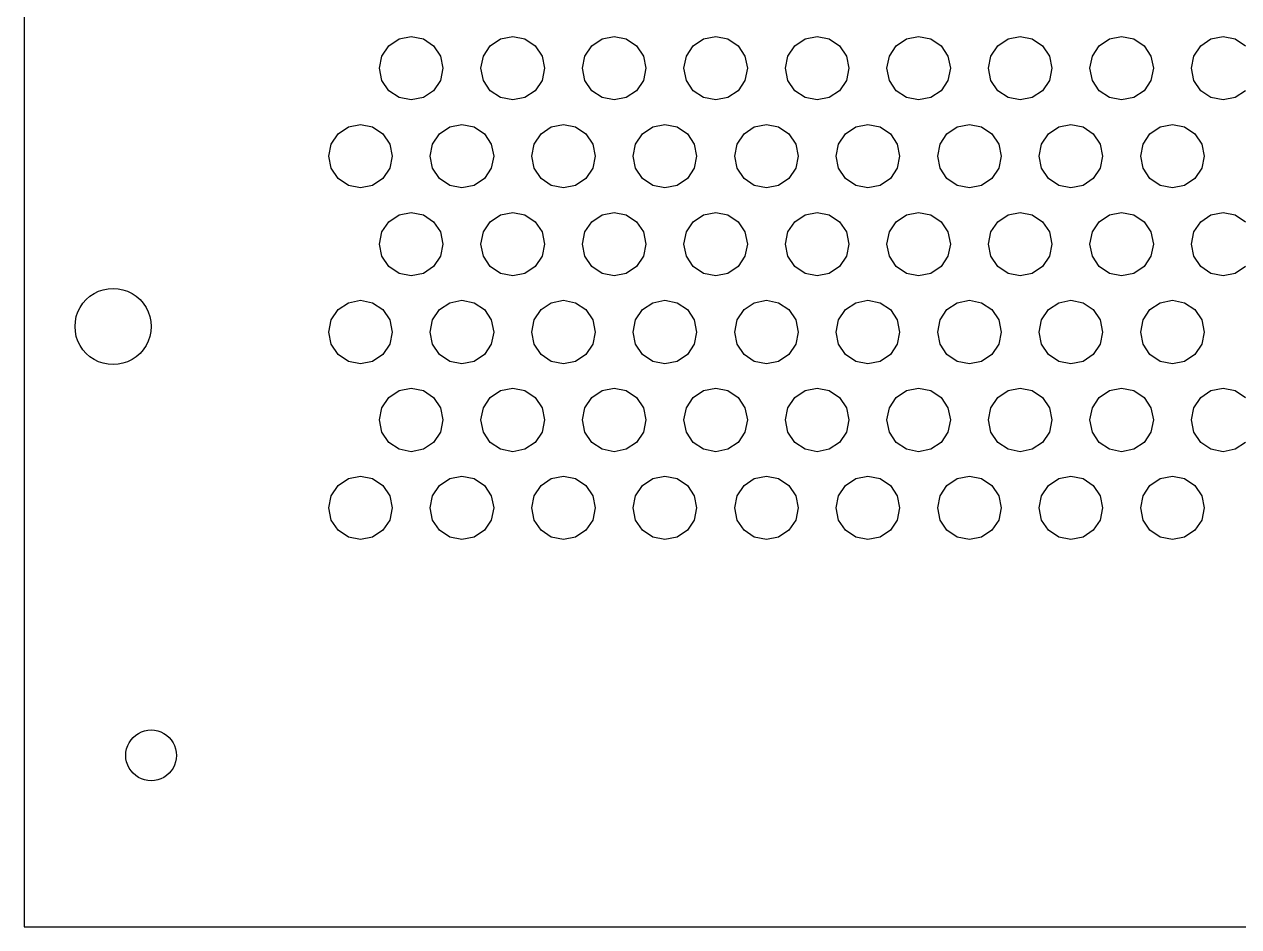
# Model space of a CAD drawing. Header units: metres. Extents: x 0 to 569, y 6 to 314.
# Drawn here: x 0 to 95.7, y 6 to 77.1 of the extents above; entities that cross this region are included whole.
import ezdxf

# ---------------------------------------------------------------- set-up
doc = ezdxf.new("R2010")
doc.units = ezdxf.units.M

msp = doc.modelspace()

# ---------------------------------------------------------------- linework, layer by layer
for p, q in [((0, 313.756), (0, 6)), ((28.7322, 75.4088), (29.5433, 75.9507)), ((29.5433, 75.9507), (30.5, 76.141)), ((30.5, 76.141), (31.4567, 75.9507)), ((31.4567, 75.9507), (32.2678, 75.4088)), ((36.7322, 75.4088), (37.5433, 75.9507)), ((37.5433, 75.9507), (38.5, 76.141)), ((38.5, 76.141), (39.4567, 75.9507)), ((39.4567, 75.9507), (40.2678, 75.4088)), ((44.7322, 75.4088), (45.5433, 75.9507)), ((45.5433, 75.9507), (46.5, 76.141)), ((46.5, 76.141), (47.4567, 75.9507)), ((47.4567, 75.9507), (48.2678, 75.4088)), ((52.7322, 75.4088), (53.5433, 75.9507)), ((53.5433, 75.9507), (54.5, 76.141)), ((54.5, 76.141), (55.4567, 75.9507)), ((55.4567, 75.9507), (56.2678, 75.4088)), ((60.7322, 75.4088), (61.5433, 75.9507)), ((61.5433, 75.9507), (62.5, 76.141)), ((62.5, 76.141), (63.4567, 75.9507)), ((63.4567, 75.9507), (64.2678, 75.4088)), ((68.7322, 75.4088), (69.5433, 75.9507)), ((69.5433, 75.9507), (70.5, 76.141)), ((70.5, 76.141), (71.4567, 75.9507)), ((71.4567, 75.9507), (72.2678, 75.4088)), ((76.7322, 75.4088), (77.5433, 75.9507)), ((77.5433, 75.9507), (78.5, 76.141)), ((78.5, 76.141), (79.4567, 75.9507)), ((79.4567, 75.9507), (80.2678, 75.4088)), ((84.7322, 75.4088), (85.5433, 75.9507)), ((85.5433, 75.9507), (86.5, 76.141)), ((86.5, 76.141), (87.4567, 75.9507)), ((87.4567, 75.9507), (88.2678, 75.4088)), ((92.7322, 75.4088), (93.5433, 75.9507)), ((93.5433, 75.9507), (94.5, 76.141)), ((94.5, 76.141), (95.4567, 75.9507)), ((95.4567, 75.9507), (96.2678, 75.4088)), ((28.1903, 74.5977), (28.7322, 75.4088)), ((32.2678, 75.4088), (32.8097, 74.5977)), ((36.1903, 74.5977), (36.7322, 75.4088)), ((40.2678, 75.4088), (40.8097, 74.5977)), ((44.1903, 74.5977), (44.7322, 75.4088)), ((48.2678, 75.4088), (48.8097, 74.5977)), ((52.1903, 74.5977), (52.7322, 75.4088)), ((56.2678, 75.4088), (56.8097, 74.5977)), ((60.1903, 74.5977), (60.7322, 75.4088)), ((64.2678, 75.4088), (64.8097, 74.5977)), ((68.1903, 74.5977), (68.7322, 75.4088)), ((72.2678, 75.4088), (72.8097, 74.5977)), ((76.1903, 74.5977), (76.7322, 75.4088)), ((80.2678, 75.4088), (80.8097, 74.5977)), ((84.1903, 74.5977), (84.7322, 75.4088)), ((88.2678, 75.4088), (88.8097, 74.5977)), ((92.1903, 74.5977), (92.7322, 75.4088)), ((28, 73.641), (28.1903, 74.5977)), ((32.8097, 74.5977), (33, 73.641)), ((36, 73.641), (36.1903, 74.5977)), ((40.8097, 74.5977), (41, 73.641)), ((44, 73.641), (44.1903, 74.5977)), ((48.8097, 74.5977), (49, 73.641)), ((52, 73.641), (52.1903, 74.5977)), ((56.8097, 74.5977), (57, 73.641)), ((60, 73.641), (60.1903, 74.5977)), ((64.8097, 74.5977), (65, 73.641)), ((68, 73.641), (68.1903, 74.5977)), ((72.8097, 74.5977), (73, 73.641)), ((76, 73.641), (76.1903, 74.5977)), ((80.8097, 74.5977), (81, 73.641)), ((84, 73.641), (84.1903, 74.5977)), ((88.8097, 74.5977), (89, 73.641)), ((92, 73.641), (92.1903, 74.5977)), ((28.1903, 72.6843), (28, 73.641)), ((33, 73.641), (32.8097, 72.6843)), ((36.1903, 72.6843), (36, 73.641)), ((41, 73.641), (40.8097, 72.6843)), ((44.1903, 72.6843), (44, 73.641)), ((49, 73.641), (48.8097, 72.6843)), ((52.1903, 72.6843), (52, 73.641)), ((57, 73.641), (56.8097, 72.6843)), ((60.1903, 72.6843), (60, 73.641)), ((65, 73.641), (64.8097, 72.6843)), ((68.1903, 72.6843), (68, 73.641)), ((73, 73.641), (72.8097, 72.6843)), ((76.1903, 72.6843), (76, 73.641)), ((81, 73.641), (80.8097, 72.6843)), ((84.1903, 72.6843), (84, 73.641)), ((89, 73.641), (88.8097, 72.6843)), ((92.1903, 72.6843), (92, 73.641)), ((28.7322, 71.8732), (28.1903, 72.6843)), ((29.5433, 71.3313), (28.7322, 71.8732)), ((32.2678, 71.8732), (31.4567, 71.3313)), ((32.8097, 72.6843), (32.2678, 71.8732)), ((36.7322, 71.8732), (36.1903, 72.6843)), ((37.5433, 71.3313), (36.7322, 71.8732)), ((40.2678, 71.8732), (39.4567, 71.3313)), ((40.8097, 72.6843), (40.2678, 71.8732)), ((44.7322, 71.8732), (44.1903, 72.6843)), ((45.5433, 71.3313), (44.7322, 71.8732)), ((48.2678, 71.8732), (47.4567, 71.3313)), ((48.8097, 72.6843), (48.2678, 71.8732)), ((52.7322, 71.8732), (52.1903, 72.6843)), ((53.5433, 71.3313), (52.7322, 71.8732)), ((56.2678, 71.8732), (55.4567, 71.3313)), ((56.8097, 72.6843), (56.2678, 71.8732)), ((60.7322, 71.8732), (60.1903, 72.6843)), ((61.5433, 71.3313), (60.7322, 71.8732)), ((64.2678, 71.8732), (63.4567, 71.3313)), ((64.8097, 72.6843), (64.2678, 71.8732)), ((68.7322, 71.8732), (68.1903, 72.6843)), ((69.5433, 71.3313), (68.7322, 71.8732)), ((72.2678, 71.8732), (71.4567, 71.3313)), ((72.8097, 72.6843), (72.2678, 71.8732)), ((76.7322, 71.8732), (76.1903, 72.6843)), ((77.5433, 71.3313), (76.7322, 71.8732)), ((80.2678, 71.8732), (79.4567, 71.3313)), ((80.8097, 72.6843), (80.2678, 71.8732)), ((84.7322, 71.8732), (84.1903, 72.6843)), ((85.5433, 71.3313), (84.7322, 71.8732)), ((88.2678, 71.8732), (87.4567, 71.3313)), ((88.8097, 72.6843), (88.2678, 71.8732)), ((92.7322, 71.8732), (92.1903, 72.6843)), ((93.5433, 71.3313), (92.7322, 71.8732)), ((96.2678, 71.8732), (95.4567, 71.3313)), ((30.5, 71.141), (29.5433, 71.3313)), ((31.4567, 71.3313), (30.5, 71.141)), ((38.5, 71.141), (37.5433, 71.3313)), ((39.4567, 71.3313), (38.5, 71.141)), ((46.5, 71.141), (45.5433, 71.3313)), ((47.4567, 71.3313), (46.5, 71.141)), ((54.5, 71.141), (53.5433, 71.3313)), ((55.4567, 71.3313), (54.5, 71.141)), ((62.5, 71.141), (61.5433, 71.3313)), ((63.4567, 71.3313), (62.5, 71.141)), ((70.5, 71.141), (69.5433, 71.3313)), ((71.4567, 71.3313), (70.5, 71.141)), ((78.5, 71.141), (77.5433, 71.3313)), ((79.4567, 71.3313), (78.5, 71.141)), ((86.5, 71.141), (85.5433, 71.3313)), ((87.4567, 71.3313), (86.5, 71.141)), ((94.5, 71.141), (93.5433, 71.3313)), ((95.4567, 71.3313), (94.5, 71.141)), ((24.7322, 68.4806), (25.5433, 69.0225)), ((25.5433, 69.0225), (26.5, 69.2128)), ((26.5, 69.2128), (27.4567, 69.0225)), ((27.4567, 69.0225), (28.2678, 68.4806)), ((32.7322, 68.4806), (33.5433, 69.0225)), ((33.5433, 69.0225), (34.5, 69.2128)), ((34.5, 69.2128), (35.4567, 69.0225)), ((35.4567, 69.0225), (36.2678, 68.4806)), ((40.7322, 68.4806), (41.5433, 69.0225)), ((41.5433, 69.0225), (42.5, 69.2128)), ((42.5, 69.2128), (43.4567, 69.0225)), ((43.4567, 69.0225), (44.2678, 68.4806)), ((48.7322, 68.4806), (49.5433, 69.0225)), ((49.5433, 69.0225), (50.5, 69.2128)), ((50.5, 69.2128), (51.4567, 69.0225)), ((51.4567, 69.0225), (52.2678, 68.4806)), ((56.7322, 68.4806), (57.5433, 69.0225)), ((57.5433, 69.0225), (58.5, 69.2128)), ((58.5, 69.2128), (59.4567, 69.0225)), ((59.4567, 69.0225), (60.2678, 68.4806)), ((64.7322, 68.4806), (65.5433, 69.0225)), ((65.5433, 69.0225), (66.5, 69.2128)), ((66.5, 69.2128), (67.4567, 69.0225)), ((67.4567, 69.0225), (68.2678, 68.4806)), ((72.7322, 68.4806), (73.5433, 69.0225)), ((73.5433, 69.0225), (74.5, 69.2128)), ((74.5, 69.2128), (75.4567, 69.0225)), ((75.4567, 69.0225), (76.2678, 68.4806)), ((80.7322, 68.4806), (81.5433, 69.0225)), ((81.5433, 69.0225), (82.5, 69.2128)), ((82.5, 69.2128), (83.4567, 69.0225)), ((83.4567, 69.0225), (84.2678, 68.4806)), ((88.7322, 68.4806), (89.5433, 69.0225)), ((89.5433, 69.0225), (90.5, 69.2128)), ((90.5, 69.2128), (91.4567, 69.0225)), ((91.4567, 69.0225), (92.2678, 68.4806)), ((24.1903, 67.6695), (24.7322, 68.4806)), ((28.2678, 68.4806), (28.8097, 67.6695)), ((32.1903, 67.6695), (32.7322, 68.4806)), ((36.2678, 68.4806), (36.8097, 67.6695)), ((40.1903, 67.6695), (40.7322, 68.4806)), ((44.2678, 68.4806), (44.8097, 67.6695)), ((48.1903, 67.6695), (48.7322, 68.4806)), ((52.2678, 68.4806), (52.8097, 67.6695)), ((56.1903, 67.6695), (56.7322, 68.4806)), ((60.2678, 68.4806), (60.8097, 67.6695)), ((64.1903, 67.6695), (64.7322, 68.4806)), ((68.2678, 68.4806), (68.8097, 67.6695)), ((72.1903, 67.6695), (72.7322, 68.4806)), ((76.2678, 68.4806), (76.8097, 67.6695)), ((80.1903, 67.6695), (80.7322, 68.4806)), ((84.2678, 68.4806), (84.8097, 67.6695)), ((88.1903, 67.6695), (88.7322, 68.4806)), ((92.2678, 68.4806), (92.8097, 67.6695)), ((24, 66.7128), (24.1903, 67.6695)), ((28.8097, 67.6695), (29, 66.7128)), ((32, 66.7128), (32.1903, 67.6695)), ((36.8097, 67.6695), (37, 66.7128)), ((40, 66.7128), (40.1903, 67.6695)), ((44.8097, 67.6695), (45, 66.7128)), ((48, 66.7128), (48.1903, 67.6695)), ((52.8097, 67.6695), (53, 66.7128)), ((56, 66.7128), (56.1903, 67.6695)), ((60.8097, 67.6695), (61, 66.7128)), ((64, 66.7128), (64.1903, 67.6695)), ((68.8097, 67.6695), (69, 66.7128)), ((72, 66.7128), (72.1903, 67.6695)), ((76.8097, 67.6695), (77, 66.7128)), ((80, 66.7128), (80.1903, 67.6695)), ((84.8097, 67.6695), (85, 66.7128)), ((88, 66.7128), (88.1903, 67.6695)), ((92.8097, 67.6695), (93, 66.7128)), ((24.1903, 65.7561), (24, 66.7128)), ((29, 66.7128), (28.8097, 65.7561)), ((32.1903, 65.7561), (32, 66.7128)), ((37, 66.7128), (36.8097, 65.7561)), ((40.1903, 65.7561), (40, 66.7128)), ((45, 66.7128), (44.8097, 65.7561)), ((48.1903, 65.7561), (48, 66.7128)), ((53, 66.7128), (52.8097, 65.7561)), ((56.1903, 65.7561), (56, 66.7128)), ((61, 66.7128), (60.8097, 65.7561)), ((64.1903, 65.7561), (64, 66.7128)), ((69, 66.7128), (68.8097, 65.7561)), ((72.1903, 65.7561), (72, 66.7128)), ((77, 66.7128), (76.8097, 65.7561)), ((80.1903, 65.7561), (80, 66.7128)), ((85, 66.7128), (84.8097, 65.7561)), ((88.1903, 65.7561), (88, 66.7128)), ((93, 66.7128), (92.8097, 65.7561)), ((24.7322, 64.945), (24.1903, 65.7561)), ((28.8097, 65.7561), (28.2678, 64.945)), ((32.7322, 64.945), (32.1903, 65.7561)), ((36.8097, 65.7561), (36.2678, 64.945)), ((40.7322, 64.945), (40.1903, 65.7561)), ((44.8097, 65.7561), (44.2678, 64.945)), ((48.7322, 64.945), (48.1903, 65.7561)), ((52.8097, 65.7561), (52.2678, 64.945)), ((56.7322, 64.945), (56.1903, 65.7561)), ((60.8097, 65.7561), (60.2678, 64.945)), ((64.7322, 64.945), (64.1903, 65.7561)), ((68.8097, 65.7561), (68.2678, 64.945)), ((72.7322, 64.945), (72.1903, 65.7561)), ((76.8097, 65.7561), (76.2678, 64.945)), ((80.7322, 64.945), (80.1903, 65.7561)), ((84.8097, 65.7561), (84.2678, 64.945)), ((88.7322, 64.945), (88.1903, 65.7561)), ((92.8097, 65.7561), (92.2678, 64.945)), ((25.5433, 64.4031), (24.7322, 64.945)), ((26.5, 64.2128), (25.5433, 64.4031)), ((27.4567, 64.4031), (26.5, 64.2128)), ((28.2678, 64.945), (27.4567, 64.4031)), ((33.5433, 64.4031), (32.7322, 64.945)), ((34.5, 64.2128), (33.5433, 64.4031)), ((35.4567, 64.4031), (34.5, 64.2128)), ((36.2678, 64.945), (35.4567, 64.4031)), ((41.5433, 64.4031), (40.7322, 64.945)), ((42.5, 64.2128), (41.5433, 64.4031)), ((43.4567, 64.4031), (42.5, 64.2128)), ((44.2678, 64.945), (43.4567, 64.4031)), ((49.5433, 64.4031), (48.7322, 64.945)), ((50.5, 64.2128), (49.5433, 64.4031)), ((51.4567, 64.4031), (50.5, 64.2128)), ((52.2678, 64.945), (51.4567, 64.4031)), ((57.5433, 64.4031), (56.7322, 64.945)), ((58.5, 64.2128), (57.5433, 64.4031)), ((59.4567, 64.4031), (58.5, 64.2128)), ((60.2678, 64.945), (59.4567, 64.4031)), ((65.5433, 64.4031), (64.7322, 64.945)), ((66.5, 64.2128), (65.5433, 64.4031)), ((67.4567, 64.4031), (66.5, 64.2128)), ((68.2678, 64.945), (67.4567, 64.4031)), ((73.5433, 64.4031), (72.7322, 64.945)), ((74.5, 64.2128), (73.5433, 64.4031)), ((75.4567, 64.4031), (74.5, 64.2128)), ((76.2678, 64.945), (75.4567, 64.4031)), ((81.5433, 64.4031), (80.7322, 64.945)), ((82.5, 64.2128), (81.5433, 64.4031)), ((83.4567, 64.4031), (82.5, 64.2128)), ((84.2678, 64.945), (83.4567, 64.4031)), ((89.5433, 64.4031), (88.7322, 64.945)), ((90.5, 64.2128), (89.5433, 64.4031)), ((91.4567, 64.4031), (90.5, 64.2128)), ((92.2678, 64.945), (91.4567, 64.4031)), ((29.5433, 62.0943), (30.5, 62.2846)), ((30.5, 62.2846), (31.4567, 62.0943)), ((37.5433, 62.0943), (38.5, 62.2846)), ((38.5, 62.2846), (39.4567, 62.0943)), ((45.5433, 62.0943), (46.5, 62.2846)), ((46.5, 62.2846), (47.4567, 62.0943)), ((53.5433, 62.0943), (54.5, 62.2846)), ((54.5, 62.2846), (55.4567, 62.0943)), ((61.5433, 62.0943), (62.5, 62.2846)), ((62.5, 62.2846), (63.4567, 62.0943)), ((69.5433, 62.0943), (70.5, 62.2846)), ((70.5, 62.2846), (71.4567, 62.0943)), ((77.5433, 62.0943), (78.5, 62.2846)), ((78.5, 62.2846), (79.4567, 62.0943)), ((85.5433, 62.0943), (86.5, 62.2846)), ((86.5, 62.2846), (87.4567, 62.0943)), ((93.5433, 62.0943), (94.5, 62.2846)), ((94.5, 62.2846), (95.4567, 62.0943)), ((28.1903, 60.7413), (28.7322, 61.5524)), ((28.7322, 61.5524), (29.5433, 62.0943)), ((31.4567, 62.0943), (32.2678, 61.5524)), ((32.2678, 61.5524), (32.8097, 60.7413)), ((36.1903, 60.7413), (36.7322, 61.5524)), ((36.7322, 61.5524), (37.5433, 62.0943)), ((39.4567, 62.0943), (40.2678, 61.5524)), ((40.2678, 61.5524), (40.8097, 60.7413)), ((44.1903, 60.7413), (44.7322, 61.5524)), ((44.7322, 61.5524), (45.5433, 62.0943)), ((47.4567, 62.0943), (48.2678, 61.5524)), ((48.2678, 61.5524), (48.8097, 60.7413)), ((52.1903, 60.7413), (52.7322, 61.5524)), ((52.7322, 61.5524), (53.5433, 62.0943)), ((55.4567, 62.0943), (56.2678, 61.5524)), ((56.2678, 61.5524), (56.8097, 60.7413)), ((60.1903, 60.7413), (60.7322, 61.5524)), ((60.7322, 61.5524), (61.5433, 62.0943)), ((63.4567, 62.0943), (64.2678, 61.5524)), ((64.2678, 61.5524), (64.8097, 60.7413)), ((68.1903, 60.7413), (68.7322, 61.5524)), ((68.7322, 61.5524), (69.5433, 62.0943)), ((71.4567, 62.0943), (72.2678, 61.5524)), ((72.2678, 61.5524), (72.8097, 60.7413)), ((76.1903, 60.7413), (76.7322, 61.5524)), ((76.7322, 61.5524), (77.5433, 62.0943)), ((79.4567, 62.0943), (80.2678, 61.5524)), ((80.2678, 61.5524), (80.8097, 60.7413)), ((84.1903, 60.7413), (84.7322, 61.5524)), ((84.7322, 61.5524), (85.5433, 62.0943)), ((87.4567, 62.0943), (88.2678, 61.5524)), ((88.2678, 61.5524), (88.8097, 60.7413)), ((92.1903, 60.7413), (92.7322, 61.5524)), ((92.7322, 61.5524), (93.5433, 62.0943)), ((95.4567, 62.0943), (96.2678, 61.5524)), ((28, 59.7846), (28.1903, 60.7413)), ((32.8097, 60.7413), (33, 59.7846)), ((36, 59.7846), (36.1903, 60.7413)), ((40.8097, 60.7413), (41, 59.7846)), ((44, 59.7846), (44.1903, 60.7413)), ((48.8097, 60.7413), (49, 59.7846)), ((52, 59.7846), (52.1903, 60.7413)), ((56.8097, 60.7413), (57, 59.7846)), ((60, 59.7846), (60.1903, 60.7413)), ((64.8097, 60.7413), (65, 59.7846)), ((68, 59.7846), (68.1903, 60.7413)), ((72.8097, 60.7413), (73, 59.7846)), ((76, 59.7846), (76.1903, 60.7413)), ((80.8097, 60.7413), (81, 59.7846)), ((84, 59.7846), (84.1903, 60.7413)), ((88.8097, 60.7413), (89, 59.7846)), ((92, 59.7846), (92.1903, 60.7413)), ((28.1903, 58.8279), (28, 59.7846)), ((33, 59.7846), (32.8097, 58.8279)), ((36.1903, 58.8279), (36, 59.7846)), ((41, 59.7846), (40.8097, 58.8279)), ((44.1903, 58.8279), (44, 59.7846)), ((49, 59.7846), (48.8097, 58.8279)), ((52.1903, 58.8279), (52, 59.7846)), ((57, 59.7846), (56.8097, 58.8279)), ((60.1903, 58.8279), (60, 59.7846)), ((65, 59.7846), (64.8097, 58.8279)), ((68.1903, 58.8279), (68, 59.7846)), ((73, 59.7846), (72.8097, 58.8279)), ((76.1903, 58.8279), (76, 59.7846)), ((81, 59.7846), (80.8097, 58.8279)), ((84.1903, 58.8279), (84, 59.7846)), ((89, 59.7846), (88.8097, 58.8279)), ((92.1903, 58.8279), (92, 59.7846)), ((28.7322, 58.0168), (28.1903, 58.8279)), ((32.8097, 58.8279), (32.2678, 58.0168)), ((36.7322, 58.0168), (36.1903, 58.8279)), ((40.8097, 58.8279), (40.2678, 58.0168)), ((44.7322, 58.0168), (44.1903, 58.8279)), ((48.8097, 58.8279), (48.2678, 58.0168)), ((52.7322, 58.0168), (52.1903, 58.8279)), ((56.8097, 58.8279), (56.2678, 58.0168)), ((60.7322, 58.0168), (60.1903, 58.8279)), ((64.8097, 58.8279), (64.2678, 58.0168)), ((68.7322, 58.0168), (68.1903, 58.8279)), ((72.8097, 58.8279), (72.2678, 58.0168)), ((76.7322, 58.0168), (76.1903, 58.8279)), ((80.8097, 58.8279), (80.2678, 58.0168)), ((84.7322, 58.0168), (84.1903, 58.8279)), ((88.8097, 58.8279), (88.2678, 58.0168)), ((92.7322, 58.0168), (92.1903, 58.8279)), ((29.5433, 57.4749), (28.7322, 58.0168)), ((30.5, 57.2846), (29.5433, 57.4749)), ((31.4567, 57.4749), (30.5, 57.2846)), ((32.2678, 58.0168), (31.4567, 57.4749)), ((37.5433, 57.4749), (36.7322, 58.0168)), ((38.5, 57.2846), (37.5433, 57.4749)), ((39.4567, 57.4749), (38.5, 57.2846)), ((40.2678, 58.0168), (39.4567, 57.4749)), ((45.5433, 57.4749), (44.7322, 58.0168)), ((46.5, 57.2846), (45.5433, 57.4749)), ((47.4567, 57.4749), (46.5, 57.2846)), ((48.2678, 58.0168), (47.4567, 57.4749)), ((53.5433, 57.4749), (52.7322, 58.0168)), ((54.5, 57.2846), (53.5433, 57.4749)), ((55.4567, 57.4749), (54.5, 57.2846)), ((56.2678, 58.0168), (55.4567, 57.4749)), ((61.5433, 57.4749), (60.7322, 58.0168)), ((62.5, 57.2846), (61.5433, 57.4749)), ((63.4567, 57.4749), (62.5, 57.2846)), ((64.2678, 58.0168), (63.4567, 57.4749)), ((69.5433, 57.4749), (68.7322, 58.0168)), ((70.5, 57.2846), (69.5433, 57.4749)), ((71.4567, 57.4749), (70.5, 57.2846)), ((72.2678, 58.0168), (71.4567, 57.4749)), ((77.5433, 57.4749), (76.7322, 58.0168)), ((78.5, 57.2846), (77.5433, 57.4749)), ((79.4567, 57.4749), (78.5, 57.2846)), ((80.2678, 58.0168), (79.4567, 57.4749)), ((85.5433, 57.4749), (84.7322, 58.0168)), ((86.5, 57.2846), (85.5433, 57.4749)), ((87.4567, 57.4749), (86.5, 57.2846)), ((88.2678, 58.0168), (87.4567, 57.4749)), ((93.5433, 57.4749), (92.7322, 58.0168)), ((94.5, 57.2846), (93.5433, 57.4749)), ((95.4567, 57.4749), (94.5, 57.2846)), ((96.2678, 58.0168), (95.4567, 57.4749)), ((4.8787, 55.414), (5.1737, 55.6727)), ((5.1737, 55.6727), (5.5, 55.8907)), ((5.5, 55.8907), (5.8519, 56.0643)), ((5.8519, 56.0643), (6.2235, 56.1904)), ((6.2235, 56.1904), (6.6084, 56.267)), ((6.6084, 56.267), (7, 56.2927)), ((7, 56.2927), (7.3916, 56.267)), ((7.3916, 56.267), (7.7764, 56.1904)), ((7.7764, 56.1904), (8.148, 56.0643)), ((8.148, 56.0643), (8.5, 55.8907)), ((8.5, 55.8907), (8.8263, 55.6727)), ((8.8263, 55.6727), (9.1213, 55.414)), ((4.2283, 54.4407), (4.4019, 54.7927)), ((4.4019, 54.7927), (4.6199, 55.119)), ((4.6199, 55.119), (4.8787, 55.414)), ((9.1213, 55.414), (9.3801, 55.119)), ((9.3801, 55.119), (9.5981, 54.7927)), ((9.5981, 54.7927), (9.7716, 54.4407)), ((24.1903, 53.8131), (24.7322, 54.6242)), ((24.7322, 54.6242), (25.5433, 55.1661)), ((25.5433, 55.1661), (26.5, 55.3564)), ((26.5, 55.3564), (27.4567, 55.1661)), ((27.4567, 55.1661), (28.2678, 54.6242)), ((28.2678, 54.6242), (28.8097, 53.8131)), ((32.1903, 53.8131), (32.7322, 54.6242)), ((32.7322, 54.6242), (33.5433, 55.1661)), ((33.5433, 55.1661), (34.5, 55.3564)), ((34.5, 55.3564), (35.4567, 55.1661)), ((35.4567, 55.1661), (36.2678, 54.6242)), ((36.2678, 54.6242), (36.8097, 53.8131)), ((40.1903, 53.8131), (40.7322, 54.6242)), ((40.7322, 54.6242), (41.5433, 55.1661)), ((41.5433, 55.1661), (42.5, 55.3564)), ((42.5, 55.3564), (43.4567, 55.1661)), ((43.4567, 55.1661), (44.2678, 54.6242)), ((44.2678, 54.6242), (44.8097, 53.8131)), ((48.1903, 53.8131), (48.7322, 54.6242)), ((48.7322, 54.6242), (49.5433, 55.1661)), ((49.5433, 55.1661), (50.5, 55.3564)), ((50.5, 55.3564), (51.4567, 55.1661)), ((51.4567, 55.1661), (52.2678, 54.6242)), ((52.2678, 54.6242), (52.8097, 53.8131)), ((56.1903, 53.8131), (56.7322, 54.6242)), ((56.7322, 54.6242), (57.5433, 55.1661)), ((57.5433, 55.1661), (58.5, 55.3564)), ((58.5, 55.3564), (59.4567, 55.1661)), ((59.4567, 55.1661), (60.2678, 54.6242)), ((60.2678, 54.6242), (60.8097, 53.8131)), ((64.1903, 53.8131), (64.7322, 54.6242)), ((64.7322, 54.6242), (65.5433, 55.1661)), ((65.5433, 55.1661), (66.5, 55.3564)), ((66.5, 55.3564), (67.4567, 55.1661)), ((67.4567, 55.1661), (68.2678, 54.6242)), ((68.2678, 54.6242), (68.8097, 53.8131)), ((72.1903, 53.8131), (72.7322, 54.6242)), ((72.7322, 54.6242), (73.5433, 55.1661)), ((73.5433, 55.1661), (74.5, 55.3564)), ((74.5, 55.3564), (75.4567, 55.1661)), ((75.4567, 55.1661), (76.2678, 54.6242)), ((76.2678, 54.6242), (76.8097, 53.8131)), ((80.1903, 53.8131), (80.7322, 54.6242)), ((80.7322, 54.6242), (81.5433, 55.1661)), ((81.5433, 55.1661), (82.5, 55.3564)), ((82.5, 55.3564), (83.4567, 55.1661)), ((83.4567, 55.1661), (84.2678, 54.6242)), ((84.2678, 54.6242), (84.8097, 53.8131)), ((88.1903, 53.8131), (88.7322, 54.6242)), ((88.7322, 54.6242), (89.5433, 55.1661)), ((89.5433, 55.1661), (90.5, 55.3564)), ((90.5, 55.3564), (91.4567, 55.1661)), ((91.4567, 55.1661), (92.2678, 54.6242)), ((92.2678, 54.6242), (92.8097, 53.8131)), ((4, 53.2927), (4.0257, 53.6842)), ((4.0257, 53.6842), (4.1022, 54.0691)), ((4.1022, 54.0691), (4.2283, 54.4407)), ((9.7716, 54.4407), (9.8978, 54.0691)), ((9.8978, 54.0691), (9.9743, 53.6842)), ((9.9743, 53.6842), (10, 53.2927)), ((24, 52.8564), (24.1903, 53.8131)), ((28.8097, 53.8131), (29, 52.8564)), ((32, 52.8564), (32.1903, 53.8131)), ((36.8097, 53.8131), (37, 52.8564)), ((40, 52.8564), (40.1903, 53.8131)), ((44.8097, 53.8131), (45, 52.8564)), ((48, 52.8564), (48.1903, 53.8131)), ((52.8097, 53.8131), (53, 52.8564)), ((56, 52.8564), (56.1903, 53.8131)), ((60.8097, 53.8131), (61, 52.8564)), ((64, 52.8564), (64.1903, 53.8131)), ((68.8097, 53.8131), (69, 52.8564)), ((72, 52.8564), (72.1903, 53.8131)), ((76.8097, 53.8131), (77, 52.8564)), ((80, 52.8564), (80.1903, 53.8131)), ((84.8097, 53.8131), (85, 52.8564)), ((88, 52.8564), (88.1903, 53.8131)), ((92.8097, 53.8131), (93, 52.8564)), ((4.0257, 52.9011), (4, 53.2927)), ((4.1022, 52.5162), (4.0257, 52.9011)), ((9.9743, 52.9011), (9.8978, 52.5162)), ((10, 53.2927), (9.9743, 52.9011)), ((24.1903, 51.8997), (24, 52.8564)), ((29, 52.8564), (28.8097, 51.8997)), ((32.1903, 51.8997), (32, 52.8564)), ((37, 52.8564), (36.8097, 51.8997)), ((40.1903, 51.8997), (40, 52.8564)), ((45, 52.8564), (44.8097, 51.8997)), ((48.1903, 51.8997), (48, 52.8564)), ((53, 52.8564), (52.8097, 51.8997)), ((56.1903, 51.8997), (56, 52.8564)), ((61, 52.8564), (60.8097, 51.8997)), ((64.1903, 51.8997), (64, 52.8564)), ((69, 52.8564), (68.8097, 51.8997)), ((72.1903, 51.8997), (72, 52.8564)), ((77, 52.8564), (76.8097, 51.8997)), ((80.1903, 51.8997), (80, 52.8564)), ((85, 52.8564), (84.8097, 51.8997)), ((88.1903, 51.8997), (88, 52.8564)), ((93, 52.8564), (92.8097, 51.8997)), ((4.2283, 52.1446), (4.1022, 52.5162)), ((4.4019, 51.7927), (4.2283, 52.1446)), ((4.6199, 51.4664), (4.4019, 51.7927)), ((9.5981, 51.7927), (9.3801, 51.4664)), ((9.7716, 52.1446), (9.5981, 51.7927)), ((9.8978, 52.5162), (9.7716, 52.1446)), ((24.7322, 51.0886), (24.1903, 51.8997)), ((28.8097, 51.8997), (28.2678, 51.0886)), ((32.7322, 51.0886), (32.1903, 51.8997)), ((36.8097, 51.8997), (36.2678, 51.0886)), ((40.7322, 51.0886), (40.1903, 51.8997)), ((44.8097, 51.8997), (44.2678, 51.0886)), ((48.7322, 51.0886), (48.1903, 51.8997)), ((52.8097, 51.8997), (52.2678, 51.0886)), ((56.7322, 51.0886), (56.1903, 51.8997)), ((60.8097, 51.8997), (60.2678, 51.0886)), ((64.7322, 51.0886), (64.1903, 51.8997)), ((68.8097, 51.8997), (68.2678, 51.0886)), ((72.7322, 51.0886), (72.1903, 51.8997)), ((76.8097, 51.8997), (76.2678, 51.0886)), ((80.7322, 51.0886), (80.1903, 51.8997)), ((84.8097, 51.8997), (84.2678, 51.0886)), ((88.7322, 51.0886), (88.1903, 51.8997)), ((92.8097, 51.8997), (92.2678, 51.0886)), ((4.8787, 51.1714), (4.6199, 51.4664)), ((5.1737, 50.9126), (4.8787, 51.1714)), ((5.5, 50.6946), (5.1737, 50.9126)), ((8.8263, 50.9126), (8.5, 50.6946)), ((9.1213, 51.1714), (8.8263, 50.9126)), ((9.3801, 51.4664), (9.1213, 51.1714)), ((25.5433, 50.5467), (24.7322, 51.0886)), ((28.2678, 51.0886), (27.4567, 50.5467)), ((33.5433, 50.5467), (32.7322, 51.0886)), ((36.2678, 51.0886), (35.4567, 50.5467)), ((41.5433, 50.5467), (40.7322, 51.0886)), ((44.2678, 51.0886), (43.4567, 50.5467)), ((49.5433, 50.5467), (48.7322, 51.0886)), ((52.2678, 51.0886), (51.4567, 50.5467)), ((57.5433, 50.5467), (56.7322, 51.0886)), ((60.2678, 51.0886), (59.4567, 50.5467)), ((65.5433, 50.5467), (64.7322, 51.0886)), ((68.2678, 51.0886), (67.4567, 50.5467)), ((73.5433, 50.5467), (72.7322, 51.0886)), ((76.2678, 51.0886), (75.4567, 50.5467)), ((81.5433, 50.5467), (80.7322, 51.0886)), ((84.2678, 51.0886), (83.4567, 50.5467)), ((89.5433, 50.5467), (88.7322, 51.0886)), ((92.2678, 51.0886), (91.4567, 50.5467)), ((5.8519, 50.521), (5.5, 50.6946)), ((6.2235, 50.3949), (5.8519, 50.521)), ((6.6084, 50.3183), (6.2235, 50.3949)), ((7, 50.2927), (6.6084, 50.3183)), ((7.3916, 50.3183), (7, 50.2927)), ((7.7764, 50.3949), (7.3916, 50.3183)), ((8.148, 50.521), (7.7764, 50.3949)), ((8.5, 50.6946), (8.148, 50.521)), ((26.5, 50.3564), (25.5433, 50.5467)), ((27.4567, 50.5467), (26.5, 50.3564)), ((34.5, 50.3564), (33.5433, 50.5467)), ((35.4567, 50.5467), (34.5, 50.3564)), ((42.5, 50.3564), (41.5433, 50.5467)), ((43.4567, 50.5467), (42.5, 50.3564)), ((50.5, 50.3564), (49.5433, 50.5467)), ((51.4567, 50.5467), (50.5, 50.3564)), ((58.5, 50.3564), (57.5433, 50.5467)), ((59.4567, 50.5467), (58.5, 50.3564)), ((66.5, 50.3564), (65.5433, 50.5467)), ((67.4567, 50.5467), (66.5, 50.3564)), ((74.5, 50.3564), (73.5433, 50.5467)), ((75.4567, 50.5467), (74.5, 50.3564)), ((82.5, 50.3564), (81.5433, 50.5467)), ((83.4567, 50.5467), (82.5, 50.3564)), ((90.5, 50.3564), (89.5433, 50.5467)), ((91.4567, 50.5467), (90.5, 50.3564)), ((28.7322, 47.696), (29.5433, 48.2379)), ((29.5433, 48.2379), (30.5, 48.4282)), ((30.5, 48.4282), (31.4567, 48.2379)), ((31.4567, 48.2379), (32.2678, 47.696)), ((36.7322, 47.696), (37.5433, 48.2379)), ((37.5433, 48.2379), (38.5, 48.4282)), ((38.5, 48.4282), (39.4567, 48.2379)), ((39.4567, 48.2379), (40.2678, 47.696)), ((44.7322, 47.696), (45.5433, 48.2379)), ((45.5433, 48.2379), (46.5, 48.4282)), ((46.5, 48.4282), (47.4567, 48.2379)), ((47.4567, 48.2379), (48.2678, 47.696)), ((52.7322, 47.696), (53.5433, 48.2379)), ((53.5433, 48.2379), (54.5, 48.4282)), ((54.5, 48.4282), (55.4567, 48.2379)), ((55.4567, 48.2379), (56.2678, 47.696)), ((60.7322, 47.696), (61.5433, 48.2379)), ((61.5433, 48.2379), (62.5, 48.4282)), ((62.5, 48.4282), (63.4567, 48.2379)), ((63.4567, 48.2379), (64.2678, 47.696)), ((68.7322, 47.696), (69.5433, 48.2379)), ((69.5433, 48.2379), (70.5, 48.4282)), ((70.5, 48.4282), (71.4567, 48.2379)), ((71.4567, 48.2379), (72.2678, 47.696)), ((76.7322, 47.696), (77.5433, 48.2379)), ((77.5433, 48.2379), (78.5, 48.4282)), ((78.5, 48.4282), (79.4567, 48.2379)), ((79.4567, 48.2379), (80.2678, 47.696)), ((84.7322, 47.696), (85.5433, 48.2379)), ((85.5433, 48.2379), (86.5, 48.4282)), ((86.5, 48.4282), (87.4567, 48.2379)), ((87.4567, 48.2379), (88.2678, 47.696)), ((92.7322, 47.696), (93.5433, 48.2379)), ((93.5433, 48.2379), (94.5, 48.4282)), ((94.5, 48.4282), (95.4567, 48.2379)), ((95.4567, 48.2379), (96.2678, 47.696)), ((28.1903, 46.8849), (28.7322, 47.696)), ((32.2678, 47.696), (32.8097, 46.8849)), ((36.1903, 46.8849), (36.7322, 47.696)), ((40.2678, 47.696), (40.8097, 46.8849)), ((44.1903, 46.8849), (44.7322, 47.696)), ((48.2678, 47.696), (48.8097, 46.8849)), ((52.1903, 46.8849), (52.7322, 47.696)), ((56.2678, 47.696), (56.8097, 46.8849)), ((60.1903, 46.8849), (60.7322, 47.696)), ((64.2678, 47.696), (64.8097, 46.8849)), ((68.1903, 46.8849), (68.7322, 47.696)), ((72.2678, 47.696), (72.8097, 46.8849)), ((76.1903, 46.8849), (76.7322, 47.696)), ((80.2678, 47.696), (80.8097, 46.8849)), ((84.1903, 46.8849), (84.7322, 47.696)), ((88.2678, 47.696), (88.8097, 46.8849)), ((92.1903, 46.8849), (92.7322, 47.696)), ((28, 45.9282), (28.1903, 46.8849)), ((32.8097, 46.8849), (33, 45.9282)), ((36, 45.9282), (36.1903, 46.8849)), ((40.8097, 46.8849), (41, 45.9282)), ((44, 45.9282), (44.1903, 46.8849)), ((48.8097, 46.8849), (49, 45.9282)), ((52, 45.9282), (52.1903, 46.8849)), ((56.8097, 46.8849), (57, 45.9282)), ((60, 45.9282), (60.1903, 46.8849)), ((64.8097, 46.8849), (65, 45.9282)), ((68, 45.9282), (68.1903, 46.8849)), ((72.8097, 46.8849), (73, 45.9282)), ((76, 45.9282), (76.1903, 46.8849)), ((80.8097, 46.8849), (81, 45.9282)), ((84, 45.9282), (84.1903, 46.8849)), ((88.8097, 46.8849), (89, 45.9282)), ((92, 45.9282), (92.1903, 46.8849)), ((28.1903, 44.9715), (28, 45.9282)), ((33, 45.9282), (32.8097, 44.9715)), ((36.1903, 44.9715), (36, 45.9282)), ((41, 45.9282), (40.8097, 44.9715)), ((44.1903, 44.9715), (44, 45.9282)), ((49, 45.9282), (48.8097, 44.9715)), ((52.1903, 44.9715), (52, 45.9282)), ((57, 45.9282), (56.8097, 44.9715)), ((60.1903, 44.9715), (60, 45.9282)), ((65, 45.9282), (64.8097, 44.9715)), ((68.1903, 44.9715), (68, 45.9282)), ((73, 45.9282), (72.8097, 44.9715)), ((76.1903, 44.9715), (76, 45.9282)), ((81, 45.9282), (80.8097, 44.9715)), ((84.1903, 44.9715), (84, 45.9282)), ((89, 45.9282), (88.8097, 44.9715)), ((92.1903, 44.9715), (92, 45.9282)), ((28.7322, 44.1604), (28.1903, 44.9715)), ((29.5433, 43.6185), (28.7322, 44.1604)), ((32.2678, 44.1604), (31.4567, 43.6185)), ((32.8097, 44.9715), (32.2678, 44.1604)), ((36.7322, 44.1604), (36.1903, 44.9715)), ((37.5433, 43.6185), (36.7322, 44.1604)), ((40.2678, 44.1604), (39.4567, 43.6185)), ((40.8097, 44.9715), (40.2678, 44.1604)), ((44.7322, 44.1604), (44.1903, 44.9715)), ((45.5433, 43.6185), (44.7322, 44.1604)), ((48.2678, 44.1604), (47.4567, 43.6185)), ((48.8097, 44.9715), (48.2678, 44.1604)), ((52.7322, 44.1604), (52.1903, 44.9715)), ((53.5433, 43.6185), (52.7322, 44.1604)), ((56.2678, 44.1604), (55.4567, 43.6185)), ((56.8097, 44.9715), (56.2678, 44.1604)), ((60.7322, 44.1604), (60.1903, 44.9715)), ((61.5433, 43.6185), (60.7322, 44.1604)), ((64.2678, 44.1604), (63.4567, 43.6185)), ((64.8097, 44.9715), (64.2678, 44.1604)), ((68.7322, 44.1604), (68.1903, 44.9715)), ((69.5433, 43.6185), (68.7322, 44.1604)), ((72.2678, 44.1604), (71.4567, 43.6185)), ((72.8097, 44.9715), (72.2678, 44.1604)), ((76.7322, 44.1604), (76.1903, 44.9715)), ((77.5433, 43.6185), (76.7322, 44.1604)), ((80.2678, 44.1604), (79.4567, 43.6185)), ((80.8097, 44.9715), (80.2678, 44.1604)), ((84.7322, 44.1604), (84.1903, 44.9715)), ((85.5433, 43.6185), (84.7322, 44.1604)), ((88.2678, 44.1604), (87.4567, 43.6185)), ((88.8097, 44.9715), (88.2678, 44.1604)), ((92.7322, 44.1604), (92.1903, 44.9715)), ((93.5433, 43.6185), (92.7322, 44.1604)), ((96.2678, 44.1604), (95.4567, 43.6185)), ((30.5, 43.4282), (29.5433, 43.6185)), ((31.4567, 43.6185), (30.5, 43.4282)), ((38.5, 43.4282), (37.5433, 43.6185)), ((39.4567, 43.6185), (38.5, 43.4282)), ((46.5, 43.4282), (45.5433, 43.6185)), ((47.4567, 43.6185), (46.5, 43.4282)), ((54.5, 43.4282), (53.5433, 43.6185)), ((55.4567, 43.6185), (54.5, 43.4282)), ((62.5, 43.4282), (61.5433, 43.6185)), ((63.4567, 43.6185), (62.5, 43.4282)), ((70.5, 43.4282), (69.5433, 43.6185)), ((71.4567, 43.6185), (70.5, 43.4282)), ((78.5, 43.4282), (77.5433, 43.6185)), ((79.4567, 43.6185), (78.5, 43.4282)), ((86.5, 43.4282), (85.5433, 43.6185)), ((87.4567, 43.6185), (86.5, 43.4282)), ((94.5, 43.4282), (93.5433, 43.6185)), ((95.4567, 43.6185), (94.5, 43.4282)), ((24.7322, 40.7678), (25.5433, 41.3097)), ((25.5433, 41.3097), (26.5, 41.5)), ((26.5, 41.5), (27.4567, 41.3097)), ((27.4567, 41.3097), (28.2678, 40.7678)), ((32.7322, 40.7678), (33.5433, 41.3097)), ((33.5433, 41.3097), (34.5, 41.5)), ((34.5, 41.5), (35.4567, 41.3097)), ((35.4567, 41.3097), (36.2678, 40.7678)), ((40.7322, 40.7678), (41.5433, 41.3097)), ((41.5433, 41.3097), (42.5, 41.5)), ((42.5, 41.5), (43.4567, 41.3097)), ((43.4567, 41.3097), (44.2678, 40.7678)), ((48.7322, 40.7678), (49.5433, 41.3097)), ((49.5433, 41.3097), (50.5, 41.5)), ((50.5, 41.5), (51.4567, 41.3097)), ((51.4567, 41.3097), (52.2678, 40.7678)), ((56.7322, 40.7678), (57.5433, 41.3097)), ((57.5433, 41.3097), (58.5, 41.5)), ((58.5, 41.5), (59.4567, 41.3097)), ((59.4567, 41.3097), (60.2678, 40.7678)), ((64.7322, 40.7678), (65.5433, 41.3097)), ((65.5433, 41.3097), (66.5, 41.5)), ((66.5, 41.5), (67.4567, 41.3097)), ((67.4567, 41.3097), (68.2678, 40.7678)), ((72.7322, 40.7678), (73.5433, 41.3097)), ((73.5433, 41.3097), (74.5, 41.5)), ((74.5, 41.5), (75.4567, 41.3097)), ((75.4567, 41.3097), (76.2678, 40.7678)), ((80.7322, 40.7678), (81.5433, 41.3097)), ((81.5433, 41.3097), (82.5, 41.5)), ((82.5, 41.5), (83.4567, 41.3097)), ((83.4567, 41.3097), (84.2678, 40.7678)), ((88.7322, 40.7678), (89.5433, 41.3097)), ((89.5433, 41.3097), (90.5, 41.5)), ((90.5, 41.5), (91.4567, 41.3097)), ((91.4567, 41.3097), (92.2678, 40.7678)), ((24.1903, 39.9567), (24.7322, 40.7678)), ((28.2678, 40.7678), (28.8097, 39.9567)), ((32.1903, 39.9567), (32.7322, 40.7678)), ((36.2678, 40.7678), (36.8097, 39.9567)), ((40.1903, 39.9567), (40.7322, 40.7678)), ((44.2678, 40.7678), (44.8097, 39.9567)), ((48.1903, 39.9567), (48.7322, 40.7678)), ((52.2678, 40.7678), (52.8097, 39.9567)), ((56.1903, 39.9567), (56.7322, 40.7678)), ((60.2678, 40.7678), (60.8097, 39.9567)), ((64.1903, 39.9567), (64.7322, 40.7678)), ((68.2678, 40.7678), (68.8097, 39.9567)), ((72.1903, 39.9567), (72.7322, 40.7678)), ((76.2678, 40.7678), (76.8097, 39.9567)), ((80.1903, 39.9567), (80.7322, 40.7678)), ((84.2678, 40.7678), (84.8097, 39.9567)), ((88.1903, 39.9567), (88.7322, 40.7678)), ((92.2678, 40.7678), (92.8097, 39.9567)), ((24, 39), (24.1903, 39.9567)), ((28.8097, 39.9567), (29, 39)), ((32, 39), (32.1903, 39.9567)), ((36.8097, 39.9567), (37, 39)), ((40, 39), (40.1903, 39.9567)), ((44.8097, 39.9567), (45, 39)), ((48, 39), (48.1903, 39.9567)), ((52.8097, 39.9567), (53, 39)), ((56, 39), (56.1903, 39.9567)), ((60.8097, 39.9567), (61, 39)), ((64, 39), (64.1903, 39.9567)), ((68.8097, 39.9567), (69, 39)), ((72, 39), (72.1903, 39.9567)), ((76.8097, 39.9567), (77, 39)), ((80, 39), (80.1903, 39.9567)), ((84.8097, 39.9567), (85, 39)), ((88, 39), (88.1903, 39.9567)), ((92.8097, 39.9567), (93, 39)), ((24.1903, 38.0433), (24, 39)), ((29, 39), (28.8097, 38.0433)), ((32.1903, 38.0433), (32, 39)), ((37, 39), (36.8097, 38.0433)), ((40.1903, 38.0433), (40, 39)), ((45, 39), (44.8097, 38.0433)), ((48.1903, 38.0433), (48, 39)), ((53, 39), (52.8097, 38.0433)), ((56.1903, 38.0433), (56, 39)), ((61, 39), (60.8097, 38.0433)), ((64.1903, 38.0433), (64, 39)), ((69, 39), (68.8097, 38.0433)), ((72.1903, 38.0433), (72, 39)), ((77, 39), (76.8097, 38.0433)), ((80.1903, 38.0433), (80, 39)), ((85, 39), (84.8097, 38.0433)), ((88.1903, 38.0433), (88, 39)), ((93, 39), (92.8097, 38.0433)), ((24.7322, 37.2322), (24.1903, 38.0433)), ((28.8097, 38.0433), (28.2678, 37.2322)), ((32.7322, 37.2322), (32.1903, 38.0433)), ((36.8097, 38.0433), (36.2678, 37.2322)), ((40.7322, 37.2322), (40.1903, 38.0433)), ((44.8097, 38.0433), (44.2678, 37.2322)), ((48.7322, 37.2322), (48.1903, 38.0433)), ((52.8097, 38.0433), (52.2678, 37.2322)), ((56.7322, 37.2322), (56.1903, 38.0433)), ((60.8097, 38.0433), (60.2678, 37.2322)), ((64.7322, 37.2322), (64.1903, 38.0433)), ((68.8097, 38.0433), (68.2678, 37.2322)), ((72.7322, 37.2322), (72.1903, 38.0433)), ((76.8097, 38.0433), (76.2678, 37.2322)), ((80.7322, 37.2322), (80.1903, 38.0433)), ((84.8097, 38.0433), (84.2678, 37.2322)), ((88.7322, 37.2322), (88.1903, 38.0433)), ((92.8097, 38.0433), (92.2678, 37.2322)), ((25.5433, 36.6903), (24.7322, 37.2322)), ((26.5, 36.5), (25.5433, 36.6903)), ((27.4567, 36.6903), (26.5, 36.5)), ((28.2678, 37.2322), (27.4567, 36.6903)), ((33.5433, 36.6903), (32.7322, 37.2322)), ((34.5, 36.5), (33.5433, 36.6903)), ((35.4567, 36.6903), (34.5, 36.5)), ((36.2678, 37.2322), (35.4567, 36.6903)), ((41.5433, 36.6903), (40.7322, 37.2322)), ((42.5, 36.5), (41.5433, 36.6903)), ((43.4567, 36.6903), (42.5, 36.5)), ((44.2678, 37.2322), (43.4567, 36.6903)), ((49.5433, 36.6903), (48.7322, 37.2322)), ((50.5, 36.5), (49.5433, 36.6903)), ((51.4567, 36.6903), (50.5, 36.5)), ((52.2678, 37.2322), (51.4567, 36.6903)), ((57.5433, 36.6903), (56.7322, 37.2322)), ((58.5, 36.5), (57.5433, 36.6903)), ((59.4567, 36.6903), (58.5, 36.5)), ((60.2678, 37.2322), (59.4567, 36.6903)), ((65.5433, 36.6903), (64.7322, 37.2322)), ((66.5, 36.5), (65.5433, 36.6903)), ((67.4567, 36.6903), (66.5, 36.5)), ((68.2678, 37.2322), (67.4567, 36.6903)), ((73.5433, 36.6903), (72.7322, 37.2322)), ((74.5, 36.5), (73.5433, 36.6903)), ((75.4567, 36.6903), (74.5, 36.5)), ((76.2678, 37.2322), (75.4567, 36.6903)), ((81.5433, 36.6903), (80.7322, 37.2322)), ((82.5, 36.5), (81.5433, 36.6903)), ((83.4567, 36.6903), (82.5, 36.5)), ((84.2678, 37.2322), (83.4567, 36.6903)), ((89.5433, 36.6903), (88.7322, 37.2322)), ((90.5, 36.5), (89.5433, 36.6903)), ((91.4567, 36.6903), (90.5, 36.5)), ((92.2678, 37.2322), (91.4567, 36.6903)), ((8.5858, 20.9142), (8.7825, 21.0867)), ((8.7825, 21.0867), (9, 21.232)), ((9, 21.232), (9.2346, 21.3477)), ((9.2346, 21.3477), (9.4824, 21.4318)), ((9.4824, 21.4318), (9.7389, 21.4829)), ((9.7389, 21.4829), (10, 21.5)), ((10, 21.5), (10.261, 21.4829)), ((10.261, 21.4829), (10.5176, 21.4318)), ((10.5176, 21.4318), (10.7654, 21.3477)), ((10.7654, 21.3477), (11, 21.232)), ((11, 21.232), (11.2175, 21.0867)), ((11.2175, 21.0867), (11.4142, 20.9142)), ((8.0681, 20.0176), (8.1522, 20.2654)), ((8.1522, 20.2654), (8.2679, 20.5)), ((8.2679, 20.5), (8.4133, 20.7175)), ((8.4133, 20.7175), (8.5858, 20.9142)), ((11.4142, 20.9142), (11.5867, 20.7175)), ((11.5867, 20.7175), (11.732, 20.5)), ((11.732, 20.5), (11.8477, 20.2654)), ((11.8477, 20.2654), (11.9318, 20.0176)), ((8, 19.5), (8.0171, 19.761)), ((8.0171, 19.2389), (8, 19.5)), ((8.0171, 19.761), (8.0681, 20.0176)), ((8.0681, 18.9824), (8.0171, 19.2389)), ((11.9318, 20.0176), (11.9829, 19.761)), ((11.9829, 19.2389), (11.9318, 18.9824)), ((11.9829, 19.761), (12, 19.5)), ((12, 19.5), (11.9829, 19.2389)), ((8.1522, 18.7346), (8.0681, 18.9824)), ((8.2679, 18.5), (8.1522, 18.7346)), ((8.4133, 18.2825), (8.2679, 18.5)), ((8.5858, 18.0858), (8.4133, 18.2825)), ((11.5867, 18.2825), (11.4142, 18.0858)), ((11.732, 18.5), (11.5867, 18.2825)), ((11.8477, 18.7346), (11.732, 18.5)), ((11.9318, 18.9824), (11.8477, 18.7346)), ((8.7825, 17.9133), (8.5858, 18.0858)), ((9, 17.7679), (8.7825, 17.9133)), ((9.2346, 17.6522), (9, 17.7679)), ((9.4824, 17.5681), (9.2346, 17.6522)), ((9.7389, 17.5171), (9.4824, 17.5681)), ((10, 17.5), (9.7389, 17.5171)), ((10.261, 17.5171), (10, 17.5)), ((10.5176, 17.5681), (10.261, 17.5171)), ((10.7654, 17.6522), (10.5176, 17.5681)), ((11, 17.7679), (10.7654, 17.6522)), ((11.2175, 17.9133), (11, 17.7679)), ((11.4142, 18.0858), (11.2175, 17.9133)), ((0, 6), (568.62, 6))]:
    msp.add_line(p, q)

doc.saveas('drawing.dxf')
